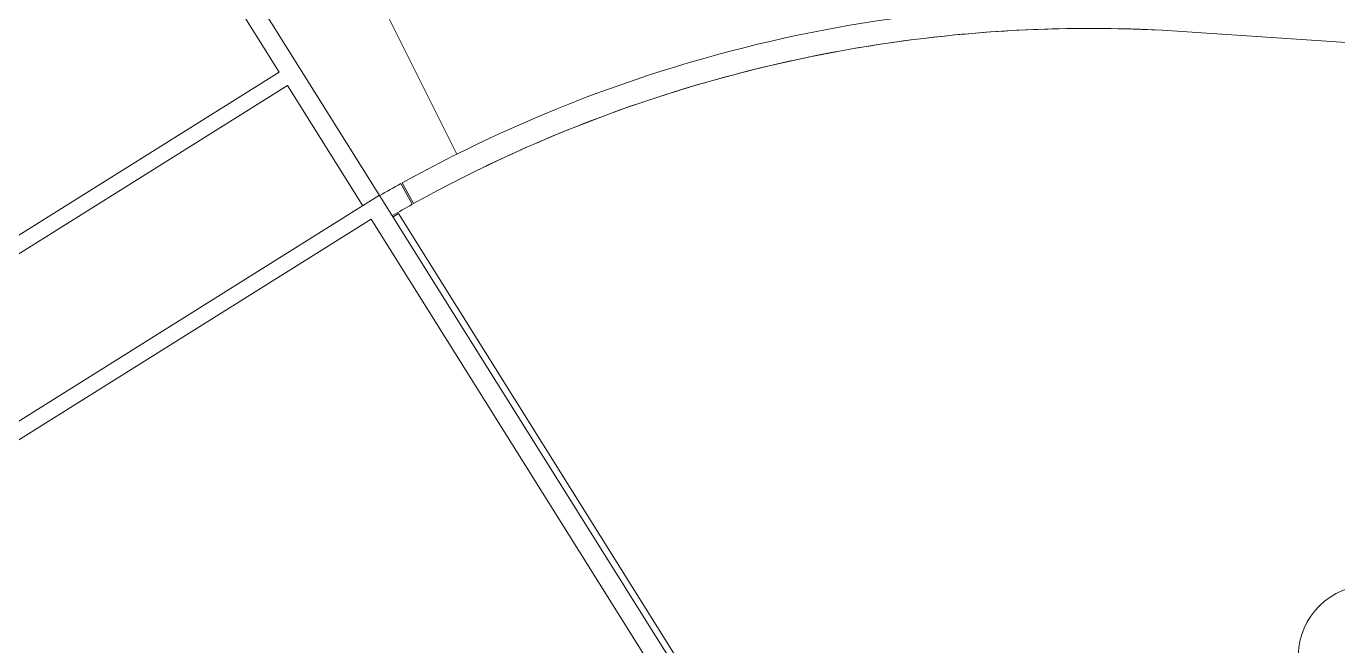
# Model space of a CAD drawing. Header units: millimetres. Extents: x -9657 to 178820, y -8645 to 72638.
# Drawn here: x 113796 to 130451, y 14797 to 22665 of the extents above; entities that cross this region are included whole.
import ezdxf

# ---------------------------------------------------------------- set-up
doc = ezdxf.new("R2010")
doc.units = ezdxf.units.MM
doc.linetypes.add('HA_DashDot_2_2mm-S0_6mm', pattern=[1650, 750, -450, 0, -450])
for name, color, linetype, lineweight in [('A-DOOR-____-MCUT', 9, 'Continuous', 9), ('A-DOOR-____-OTLN', 9, 'Continuous', 9), ('A-DOOR-FRAM-MCUT', 9, 'Continuous', 9), ('A-DOOR-FRAM-OTLN', 9, 'Continuous', 9), ('A-FLOR-____-OTLN', 9, 'Continuous', 9), ('A-FLOR-LEVL-OTLN', 9, 'Continuous', 9), ('A-WALL-____-OTLN', 9, 'Continuous', 9)]:
    doc.layers.add(name, color=color, linetype=linetype, lineweight=lineweight)

# ---------------------------------------------------------------- blocks, each defined once
blk = doc.blocks.new('HA_DR_Single_Swing_Solid_ButtFrame - In_FAS_900x2350_Unik-2108754-schema rezu D_130_5300')
at = {"layer": 'A-DOOR-____-MCUT', "linetype": 'HA_DashDot_2_2mm-S0_6mm'}
for p, q in [((-450, 170), (450, 170)), ((-450, 70), (450, 70))]:
    blk.add_line(p, q, dxfattribs=at)
at = {"layer": 'A-DOOR-____-OTLN', "lineweight": 5}
blk.add_line((450, 1070), (450, 170), dxfattribs=at)
blk.add_arc((450, 170), 900, 90, 180, dxfattribs=at)
at = {"layer": 'A-DOOR-FRAM-MCUT'}
for p, q in [((-500, 170), (-450, 170)), ((-450, 170), (-450, 70)), ((450, 170), (500, 170)), ((450, 70), (450, 170)), ((-450, 70), (-500, 70)), ((500, 70), (450, 70))]:
    blk.add_line(p, q, dxfattribs=at)
at = {"layer": 'A-DOOR-FRAM-OTLN', "linetype": 'HA_DashDot_2_2mm-S0_6mm'}
for p, q in [((500, 220), (-500, 220)), ((500, -220), (-500, -220))]:
    blk.add_line(p, q, dxfattribs=at)
blk = doc.blocks.new('185-01_OBJEKT A_Central_rvt-2-schema rezu D_130_5300')
at = {"layer": 'A-DOOR-____-OTLN', "color": 50, "lineweight": 9, "rotation": 10.42708866108217}
blk.add_blockref('HA_DR_Single_Swing_Solid_ButtFrame - In_FAS_900x2350_Unik-2108754-schema rezu D_130_5300', (13296, 14414), dxfattribs=at)

msp = doc.modelspace()

# ---------------------------------------------------------------- linework, layer by layer
at = {"layer": 'A-FLOR-____-OTLN'}
msp.add_line((116202.8, 21576.8), (117007.8, 22081.2), dxfattribs=at)
at = {"layer": 'A-FLOR-LEVL-OTLN'}
msp.add_line((119263.9, 21040), (116385.8, 26810.7), dxfattribs=at)
for points in [[(123724.7, 22271.4), (124197.3, 22369.1), (124674, 22447.4), (125153, 22506.1)], [(125224.9, 22514.7), (125705.6, 22571.7), (126188.6, 22608.8), (126672.4, 22626.2)], [(126726.4, 22628), (127225, 22644.3), (127724.3, 22639.6), (128222.5, 22613.8)], [(122231.1, 21894.4), (122703.6, 22035.8), (123182, 22157.5), (123664.7, 22258.9)], [(120798.2, 21397.8), (121262.1, 21581.2), (121733.7, 21744.9), (122211.4, 21888.5)], [(119425.6, 20786.5), (119862.6, 21003.8), (120308.5, 21202.9), (120761.9, 21383.4)]]:
    msp.add_open_spline(points, degree=3, dxfattribs=at)
at = {"layer": 'A-WALL-____-OTLN'}
for p, q in [((114700.1, 26236.5), (122788.5, 13323.2)), ((117007.9, 22081.1), (114488.2, 26103.8)), ((139756.5, 21837.8), (128222.5, 22613.8)), ((102583.8, 13046.4), (117007.9, 22081.1)), ((117114.1, 21911.6), (102689.9, 12876.9)), ((118069.6, 20386.1), (117114.1, 21911.6)), ((118698.4, 20403.6), (118552.5, 20665.8)), ((118570.2, 20675.6), (118715.8, 20413.3)), ((103645.4, 11351.5), (118281.4, 20518.8)), ((118175.7, 20216.6), (106391.5, 12835.5)), ((122576.6, 13190.5), (118175.7, 20216.6)), ((118521.8, 20285.8), (118454, 20243.4)), ((118521.8, 20285.8), (122899.4, 13296.7))]:
    msp.add_line(p, q, dxfattribs=at)
for radius, start, end in [(18000, 87.02438, 100.69859), (18000, 100.69859, 119.03332), (17700, 87.03175, 100.69859), (17700, 100.69859, 119.03332), (18000, 119.09761, 120.07815), (17700, 119.09761, 120.04453)]:
    msp.add_arc((127305.9, 4937.5), radius, start, end, dxfattribs=at)

# ---------------------------------------------------------------- block references
at = {"lineweight": 5}
msp.add_blockref('185-01_OBJEKT A_Central_rvt-2-schema rezu D_130_5300', (117141.2, 0), dxfattribs=at)

doc.saveas('drawing.dxf')
